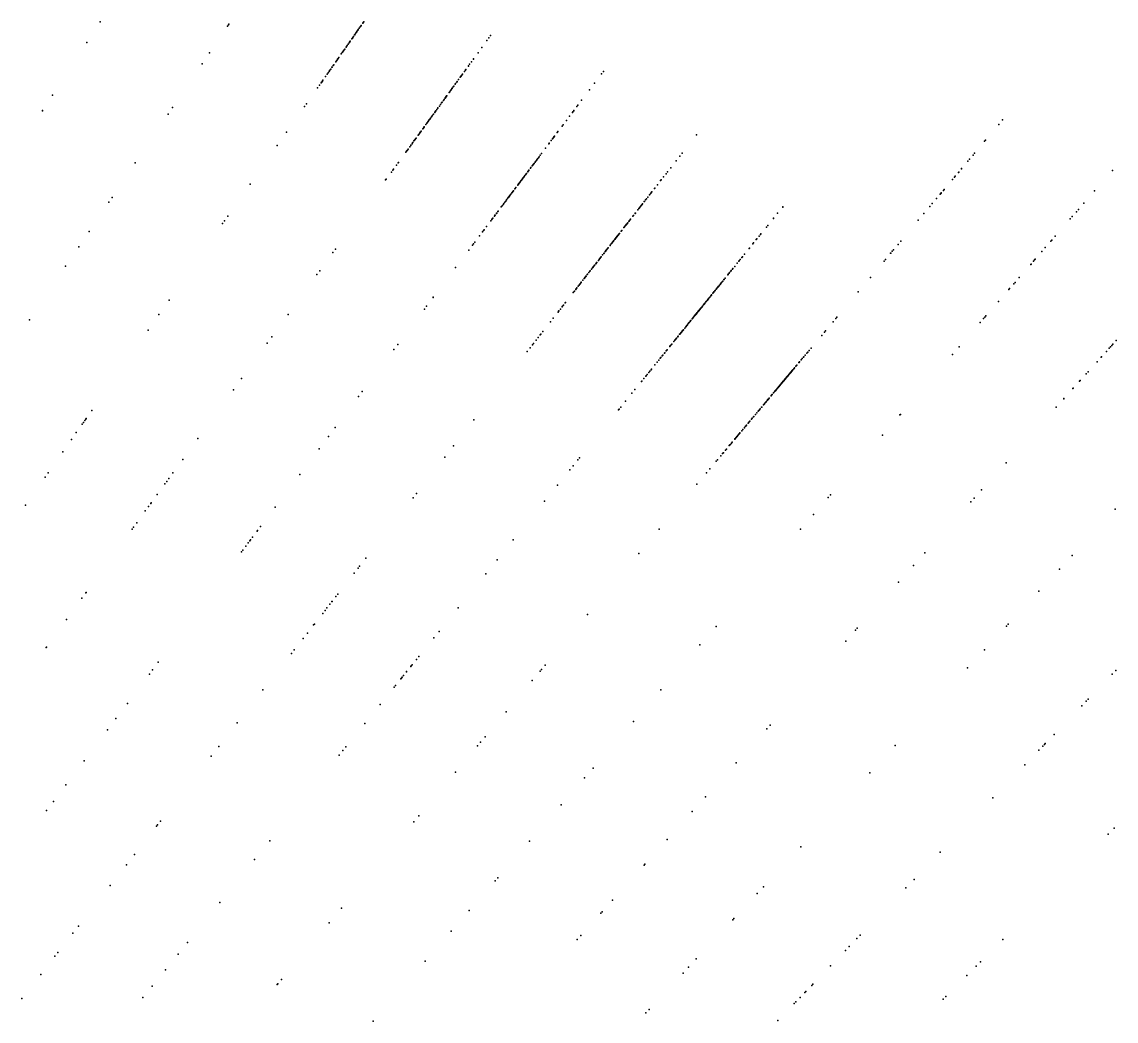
# Model space of a CAD drawing. Header units: metres. Extents: x -4327 to 4266, y -3886 to 3992.
# Drawn here: x 1589 to 2117, y 2023 to 2505 of the extents above; entities that cross this region are included whole.
import ezdxf

# ---------------------------------------------------------------- set-up
doc = ezdxf.new("R2010")
doc.units = ezdxf.units.M

msp = doc.modelspace()

# ---------------------------------------------------------------- linework, layer by layer
for p in [(1626.52, 2504.63, 2065.73), (1688.48, 2503.28, 1207.52), (1688.64, 2503.52, 811.8), (1752.53, 2502.87, 1206.46), (1753.3, 2503.97, 1496.06), (1753.4, 2504.12, 1920.65), (1753.52, 2504.29, 1512.82), (1753.53, 2504.3, 1870), (1753.54, 2504.31, 1658.84), (1753.76, 2504.63, 1735.41), (1687.99, 2502.54, 989), (1748.83, 2497.59, 1844.49), (1749.36, 2498.34, 931.54), (1749.39, 2498.39, 1977.13), (1749.81, 2498.99, 356.86), (1750.16, 2499.49, 621.66), (1750.38, 2499.79, 800.77), (1750.5, 2499.98, 1138.22), (1750.81, 2500.42, 1531.26), (1751.08, 2500.8, 1352.27), (1751.14, 2500.89, 788.68), (1751.6, 2501.55, 1388.69), (1751.6, 2501.55, 1303.16), (1752.1, 2502.26, 1698.7), (1752.32, 2502.58, 1830.02), (1814.99, 2498.12, 1719.34), (1620.11, 2494.76, 2048.01), (1745.22, 2492.44, 371.07), (1745.47, 2492.79, 487.94), (1745.49, 2492.82, 1056.21), (1745.8, 2493.26, 649.56), (1745.82, 2493.29, 1328.4), (1746.25, 2493.91, 770.55), (1746.67, 2494.51, 432.21), (1746.81, 2494.7, 641.26), (1746.96, 2494.92, 1085.1), (1747.04, 2495.04, 503.73), (1747.04, 2495.04, 1286.04), (1747.09, 2495.11, 990.61), (1747.21, 2495.28, 740.99), (1748.01, 2496.41, 909.06), (1748.2, 2496.68, 1551.93), (1748.43, 2497.02, 1067.31), (1748.51, 2497.13, 476.86), (1810.77, 2492.32, 1847.63), (1813.21, 2495.67, 2043.01), (1814.14, 2496.95, 2015.12), (1679.3, 2489.66, 2067.57), (1741.39, 2486.96, 1016.76), (1741.7, 2487.4, 1996.78), (1742.93, 2489.16, 574.34), (1743.37, 2489.79, 771.05), (1743.5, 2489.97, 591.72), (1743.7, 2490.26, 636.66), (1743.87, 2490.5, 443.37), (1744, 2490.7, 509.67), (1744.31, 2491.14, 1177.86), (1744.48, 2491.38, 607.56), (1744.58, 2491.52, 460.51), (1808.92, 2489.76, 1635.27), (1675.73, 2484.38, 2068.01), (1737.8, 2481.83, 1361.83), (1738.43, 2482.73, 624.38), (1738.45, 2482.77, 705.83), (1739.02, 2483.58, 1707.73), (1739.06, 2483.64, 491.24), (1739.17, 2483.8, 2022.43), (1739.26, 2483.92, 664.44), (1740.27, 2485.36, 789.08), (1740.57, 2485.8, 1228.95), (1740.59, 2485.82, 699.73), (1740.75, 2486.05, 563.34), (1741.12, 2486.57, 909.08), (1741.16, 2486.64, 976.28), (1741.3, 2486.84, 862.46), (1803.08, 2481.73, 1155.51), (1804.23, 2483.3, 1856.92), (1804.37, 2483.5, 1009.48), (1804.85, 2484.17, 608.17), (1805.73, 2485.37, 1719.35), (1806.67, 2486.67, 1900.9), (1806.77, 2486.81, 1802.75), (1734.08, 2476.52, 830.44), (1735.27, 2478.22, 1345.98), (1736.13, 2479.44, 2066.95), (1736.15, 2479.49, 750.31), (1736.6, 2480.12, 1879.29), (1737.03, 2480.74, 1662.52), (1737.11, 2480.85, 724.47), (1737.15, 2480.91, 2034.44), (1737.19, 2480.97, 890.86), (1737.47, 2481.36, 1029.19), (1799.53, 2476.84, 637.67), (1799.54, 2476.85, 1494.26), (1800.3, 2477.9, 1388.77), (1800.64, 2478.36, 1462.21), (1800.69, 2478.44, 1679.62), (1800.83, 2478.63, 477.55), (1800.84, 2478.65, 1677.59), (1801.08, 2478.97, 1532.96), (1801.42, 2479.45, 917.83), (1802.34, 2480.71, 1694.23), (1802.84, 2481.4, 1855.49), (1802.9, 2481.48, 1666.48), (1868.46, 2479.53, 1667.13), (1869.39, 2480.76, 1817.19), (1731.52, 2472.86, 1426.78), (1732.39, 2474.12, 1304.48), (1733.22, 2475.3, 1157.12), (1733.36, 2475.5, 1063.67), (1733.46, 2475.63, 2006.27), (1733.78, 2476.1, 1327.09), (1733.9, 2476.27, 1378.64), (1795.67, 2471.53, 1606.24), (1795.96, 2471.93, 1299.92), (1796.33, 2472.43, 1204.79), (1796.35, 2472.46, 1860.21), (1796.45, 2472.6, 1978.87), (1796.92, 2473.25, 1510.71), (1797.19, 2473.62, 1477.88), (1797.26, 2473.71, 609.08), (1797.86, 2474.55, 894.25), (1797.86, 2474.55, 894.25), (1798.1, 2474.88, 1511.7), (1798.66, 2475.64, 993.35), (1798.85, 2475.91, 451.41), (1862.64, 2471.81, 1996.77), (1865.08, 2475.04, 1835.77), (1603.62, 2469.36, 2074.86), (1791.61, 2465.94, 783.85), (1791.62, 2465.95, 925.53), (1792.17, 2466.71, 1812.85), (1792.58, 2467.27, 583.32), (1793.03, 2467.9, 593.82), (1793.07, 2467.94, 1025.33), (1793.16, 2468.07, 438.08), (1793.18, 2468.1, 593.87), (1793.32, 2468.3, 770.42), (1793.4, 2468.41, 1884.64), (1793.43, 2468.45, 1200.93), (1793.46, 2468.49, 1489.21), (1793.72, 2468.85, 473.96), (1793.74, 2468.87, 1694.85), (1793.77, 2468.91, 1020.17), (1793.78, 2468.93, 1491.53), (1793.81, 2468.97, 1316.09), (1795.02, 2470.63, 1374.66), (1795.24, 2470.93, 1056.32), (1858.9, 2466.85, 1619.74), (1598.67, 2461.74, 1981.04), (1598.79, 2461.92, 325.54), (1661.55, 2463.35, 2072.11), (1725.15, 2463.76, 1455.8), (1726.1, 2465.13, 1207.28), (1788, 2460.97, 1635.56), (1788.16, 2461.19, 1284.49), (1788.22, 2461.27, 1824.61), (1788.27, 2461.34, 705.01), (1788.37, 2461.49, 1329.86), (1788.37, 2461.48, 440.3), (1788.54, 2461.72, 895.02), (1789.07, 2462.44, 1655.85), (1789.49, 2463.02, 2066.83), (1789.53, 2463.08, 1039.96), (1789.55, 2463.11, 881.11), (1790.25, 2464.06, 1654.78), (1790.82, 2464.85, 879.93), (1791.32, 2465.54, 368.29), (1791.47, 2465.74, 1302.56), (1854.48, 2460.98, 2016.71), (1854.69, 2461.25, 2028.95), (1855.07, 2461.76, 1504.45), (1855.15, 2461.87, 1637.97), (1856.64, 2463.85, 1957.14), (1857.06, 2464.4, 1993.16), (1659.37, 2460.12, 2069.4), (1784.26, 2455.83, 572.03), (1784.31, 2455.9, 459.61), (1784.68, 2456.4, 1177.89), (1784.78, 2456.55, 1176.05), (1785.03, 2456.88, 2027.98), (1785.04, 2456.9, 458.1), (1785.24, 2457.17, 1031.93), (1785.35, 2457.32, 2023.55), (1785.39, 2457.38, 483.64), (1785.54, 2457.58, 906.13), (1785.63, 2457.7, 754.79), (1785.64, 2457.72, 1011.87), (1785.8, 2457.94, 1032.25), (1786.01, 2458.23, 429.57), (1786.04, 2458.27, 570.89), (1786.42, 2458.8, 1510.14), (1786.44, 2458.83, 355.52), (1786.81, 2459.33, 769.39), (1787.33, 2460.04, 619.52), (1787.41, 2460.16, 1821.54), (1787.41, 2460.16, 1331.12), (1787.44, 2460.2, 501.21), (1851.53, 2457.07, 597.16), (1853.07, 2459.1, 1808.1), (2062.05, 2457.45, 2385.98), (1716.53, 2451.46, 2062.83), (1780.09, 2450.08, 705.27), (1780.26, 2450.32, 2036.93), (1780.61, 2450.8, 1331.96), (1780.64, 2450.84, 1207.65), (1780.89, 2451.18, 1851), (1781.05, 2451.41, 862.61), (1781.08, 2451.45, 1181.22), (1781.47, 2451.98, 861.03), (1782.22, 2453.02, 843.55), (1782.26, 2453.07, 1358.93), (1782.52, 2453.43, 619.57), (1782.68, 2453.65, 1349.34), (1782.8, 2453.82, 2059.11), (1782.89, 2453.94, 488.05), (1782.97, 2454.04, 474.5), (1783.71, 2455.07, 604.49), (1847.15, 2451.26, 884.64), (1847.31, 2451.46, 1609.64), (1847.49, 2451.7, 1137.29), (1849.51, 2454.38, 1140.44), (1849.95, 2454.97, 1805.06), (1914.34, 2450.24, 1523.91), (2060.15, 2455.2, 2030.79), (1712.01, 2445.01, 727.79), (1776.43, 2445.05, 981.08), (1776.49, 2445.13, 970.19), (1777.05, 2445.9, 2035.65), (1777.36, 2446.32, 735.56), (1777.5, 2446.52, 735.62), (1777.99, 2447.19, 1986.75), (1778.16, 2447.43, 1450.03), (1778.31, 2447.63, 558.17), (1778.43, 2447.79, 694.18), (1778.54, 2447.94, 1462.54), (1778.73, 2448.21, 1464.73), (1778.91, 2448.46, 1057.81), (1779, 2448.59, 1432.49), (1843.1, 2445.87, 1985.29), (1843.15, 2445.94, 690.37), (1843.3, 2446.15, 1153.75), (1844.27, 2447.43, 1777.1), (1844.87, 2448.22, 1008.07), (1844.98, 2448.38, 567.33), (1845.05, 2448.47, 1631.19), (1845.39, 2448.92, 1443.13), (1845.56, 2449.15, 1791.79), (1845.65, 2449.26, 1834.77), (1845.84, 2449.51, 1662.06), (2053.37, 2447.11, 2171.22), (2053.73, 2447.55, 2169.06), (1774.04, 2441.76, 827.27), (1774.46, 2442.33, 994.57), (1774.53, 2442.42, 1997.05), (1774.82, 2442.84, 1992.65), (1775.12, 2443.24, 752.1), (1775.14, 2443.28, 713.74), (1775.98, 2444.43, 838.82), (1838.36, 2439.59, 459.08), (1838.9, 2440.3, 1562.15), (1839.51, 2441.12, 1587.99), (1841.47, 2443.71, 583.53), (1906.24, 2439.87, 2109.39), (1907.33, 2441.28, 1948.81), (1907.37, 2441.32, 1556.27), (2047.76, 2440.42, 2211.32), (2048.46, 2441.26, 2055.99), (1643.52, 2436.62, 2040.11), (1769.5, 2435.5, 1302.15), (1769.53, 2435.55, 1150.92), (1770.31, 2436.62, 1302.75), (1770.49, 2436.87, 1151.54), (1834.25, 2434.13, 991.23), (1834.45, 2434.4, 1285.06), (1835.1, 2435.25, 1398.68), (1835.14, 2435.32, 1285.55), (1835.21, 2435.4, 1301.29), (1835.29, 2435.51, 1471.97), (1835.3, 2435.52, 1279.78), (1835.54, 2435.84, 449.87), (1835.65, 2435.99, 550.7), (1835.94, 2436.37, 1437.77), (1836.44, 2437.04, 975.88), (1836.66, 2437.33, 1602.48), (1837.05, 2437.85, 1728.13), (1837.05, 2437.84, 1243.96), (1837.24, 2438.1, 552.9), (1837.25, 2438.11, 1269.41), (1837.57, 2438.53, 1119.83), (1838.03, 2439.14, 1982.2), (1901.86, 2434.27, 1575.05), (1904.45, 2437.58, 1957.65), (2045.22, 2437.4, 2229.21), (2046.02, 2438.35, 2287.51), (1767.08, 2432.17, 717.42), (1767.74, 2433.09, 1040.14), (1768.13, 2433.63, 719.59), (1830.3, 2428.89, 1580.04), (1830.56, 2429.23, 1955.33), (1830.65, 2429.36, 418.21), (1831, 2429.82, 1584.86), (1831.24, 2430.14, 1881.83), (1831.49, 2430.47, 1004.44), (1831.92, 2431.04, 1807.62), (1832.1, 2431.28, 442.25), (1832.11, 2431.3, 1945.28), (1832.21, 2431.43, 1453.16), (1832.26, 2431.49, 563.42), (1832.92, 2432.36, 1132.1), (1832.95, 2432.4, 428.89), (1833.1, 2432.6, 968.61), (1833.26, 2432.82, 432.35), (1833.34, 2432.93, 1603.83), (1833.48, 2433.11, 1775.6), (1898.46, 2429.91, 1712.57), (1899.63, 2431.42, 2126.82), (1900.34, 2432.32, 2303.61), (2038.78, 2429.73, 2361.75), (2039.21, 2430.24, 2408.29), (2040.7, 2432.01, 2026.2), (2040.84, 2432.18, 2065.55), (2042.13, 2433.72, 2081.69), (2042.27, 2433.88, 2081.83), (2115.01, 2433.04, 2422.43), (1699.01, 2426.44, 2032.25), (1764.32, 2428.38, 733.63), (1764.61, 2428.77, 1331.73), (1826.68, 2424.09, 1416.39), (1826.84, 2424.3, 1630), (1827.18, 2424.75, 1158.81), (1828.08, 2425.94, 556.99), (1828.24, 2426.16, 375.53), (1828.27, 2426.19, 830.9), (1828.5, 2426.5, 1267.25), (1828.52, 2426.53, 627.66), (1828.58, 2426.6, 1759.77), (1828.74, 2426.82, 1015.82), (1829.01, 2427.18, 417.83), (1829.2, 2427.42, 1267.74), (1829.6, 2427.97, 1745.29), (1829.82, 2428.25, 428.16), (1829.86, 2428.31, 831.63), (1829.87, 2428.32, 412.96), (1829.98, 2428.46, 1313.3), (1830.2, 2428.76, 506.35), (1894.11, 2424.35, 1984.84), (1894.22, 2424.49, 656.61), (1895.48, 2426.1, 1794.36), (1897.03, 2428.09, 1613.64), (1897.34, 2428.49, 2079.92), (2033.8, 2423.78, 2127.89), (2033.82, 2423.81, 2135.44), (2037.83, 2428.59, 2001.52), (1632.3, 2419.98, 2052.24), (1822.68, 2418.78, 784.14), (1823.17, 2419.43, 531.62), (1823.51, 2419.88, 695.19), (1823.78, 2420.24, 1532.67), (1823.8, 2420.26, 1904.02), (1823.8, 2420.26, 970.98), (1823.81, 2420.27, 695.3), (1823.85, 2420.33, 860.96), (1823.97, 2420.49, 925.7), (1824.01, 2420.54, 559.17), (1824.15, 2420.73, 1412.41), (1824.23, 2420.83, 971.21), (1824.32, 2420.95, 1434.74), (1824.65, 2421.39, 1096.97), (1824.78, 2421.57, 571.39), (1825.19, 2422.11, 1056.32), (1825.29, 2422.24, 489.71), (1825.35, 2422.33, 845.6), (1825.35, 2422.33, 955.42), (1825.55, 2422.59, 540.85), (1825.72, 2422.82, 1273.11), (1826.02, 2423.22, 1941.15), (1826.04, 2423.23, 638.89), (1889.78, 2418.8, 1031.7), (1890.14, 2419.27, 2330.59), (1890.82, 2420.13, 1683.83), (1891.69, 2421.26, 2267.14), (1891.78, 2421.36, 1893.38), (1892.27, 2422, 1735.62), (1892.43, 2422.2, 1983.08), (1892.65, 2422.48, 2323.14), (1892.78, 2422.65, 2028.87), (2030.21, 2419.51, 2373.32), (2031.86, 2421.48, 2054.02), (2032.17, 2421.85, 2059.24), (2032.33, 2422.04, 2269.59), (2032.44, 2422.16, 2422.11), (2033.43, 2423.35, 2255.17), (2106.36, 2423.09, 2195.02), (2106.43, 2423.17, 2302.1), (1630.75, 2417.69, 2047.92), (1818.52, 2413.26, 824.7), (1818.59, 2413.35, 910.37), (1820.13, 2415.39, 645.44), (1820.49, 2415.87, 673.22), (1820.71, 2416.16, 1429.88), (1821.17, 2416.77, 723.89), (1821.34, 2416.99, 1739.6), (1821.8, 2417.61, 680.64), (1822.28, 2418.24, 1979.32), (1886, 2413.97, 1566.13), (1886.53, 2414.65, 2048.67), (1886.55, 2414.68, 1908.96), (1886.75, 2414.93, 1649.9), (1886.8, 2415, 1440.29), (1887.19, 2415.49, 1665.4), (1887.28, 2415.61, 560.37), (1887.65, 2416.08, 2098.63), (1887.66, 2416.1, 2123.3), (1887.94, 2416.45, 1486.34), (1888.05, 2416.6, 2451.68), (1888.28, 2416.89, 1690.28), (1889.13, 2417.98, 1856.27), (1889.18, 2418.04, 1739.41), (1955.91, 2415.35, 1544.29), (1955.93, 2415.37, 2100.08), (2026.94, 2415.62, 2332.04), (2028.1, 2416.99, 2325.39), (2097.62, 2413.04, 2271.42), (2098.59, 2414.16, 2194.62), (2101.24, 2417.2, 2034.28), (1686.63, 2408.75, 2084.19), (1688.13, 2410.9, 331.27), (1815.03, 2408.62, 1107.96), (1815.52, 2409.27, 955.7), (1815.8, 2409.65, 827.01), (1816.09, 2410.04, 814.77), (1816.8, 2410.97, 813.31), (1817.08, 2411.34, 689.26), (1817.15, 2411.44, 952.93), (1817.17, 2411.46, 1105.53), (1817.78, 2412.27, 708.62), (1817.89, 2412.42, 703.45), (1817.92, 2412.46, 1694.93), (1881.12, 2407.73, 1712.23), (1881.16, 2407.78, 1082.95), (1881.75, 2408.53, 2229.58), (1881.79, 2408.59, 515.77), (1882.09, 2408.96, 1831.17), (1882.1, 2408.98, 2065.64), (1882.54, 2409.54, 2358.24), (1883.66, 2410.97, 1511.92), (1883.88, 2411.26, 1248.93), (1884.66, 2412.26, 2164.7), (1884.73, 2412.34, 1247.54), (1884.81, 2412.45, 1206.9), (1951.46, 2409.85, 1649.86), (1951.54, 2409.96, 1976.77), (1953.45, 2412.31, 2097.42), (2021.35, 2408.96, 2182.81), (2024.09, 2412.21, 2107.77), (2094.66, 2409.63, 2049.98), (2095.61, 2410.72, 1999.61), (1621.2, 2403.53, 2076.32), (1685.67, 2407.39, 1990.47), (1811.13, 2403.45, 1284.22), (1811.61, 2404.09, 842.78), (1811.8, 2404.34, 1410.85), (1813.06, 2406.01, 682.56), (1877.03, 2402.49, 2094.16), (1877.11, 2402.59, 1592.46), (1877.94, 2403.66, 635.33), (1878.1, 2403.86, 547.33), (1878.22, 2404.01, 680.7), (1879.33, 2405.43, 1948.19), (1879.45, 2405.59, 1785.89), (1879.49, 2405.64, 972.62), (1879.56, 2405.72, 1763.71), (1879.6, 2405.77, 883.54), (1879.98, 2406.27, 2360.36), (1880.07, 2406.39, 914.53), (1880.32, 2406.7, 1856.72), (1880.43, 2406.85, 606.68), (1880.8, 2407.31, 1231.36), (1880.89, 2407.43, 1373.2), (1948.07, 2405.67, 1817.72), (1948.7, 2406.45, 1954.94), (1806.69, 2397.55, 1361.2), (1807.36, 2398.45, 1060.72), (1809.61, 2401.44, 1136.41), (1873.22, 2397.61, 1879.38), (1873.28, 2397.69, 1100.89), (1873.44, 2397.9, 2131.95), (1873.59, 2398.08, 1393.89), (1873.83, 2398.39, 935.06), (1874.08, 2398.71, 410.04), (1874.11, 2398.75, 459.18), (1874.24, 2398.92, 411.77), (1874.28, 2398.97, 2230.92), (1874.48, 2399.22, 1392.55), (1874.96, 2399.84, 1113.15), (1875, 2399.89, 892.19), (1875.25, 2400.21, 2204.12), (1875.26, 2400.22, 1909.08), (1875.35, 2400.34, 592.96), (1875.46, 2400.48, 532.85), (1875.61, 2400.68, 934.14), (1875.7, 2400.79, 379.99), (1875.81, 2400.93, 555.25), (1875.96, 2401.12, 2152.21), (1875.97, 2401.14, 1829.74), (1876.2, 2401.43, 475), (1876.47, 2401.77, 380.14), (1876.65, 2402, 543.48), (1876.67, 2402.03, 1277.25), (1941.47, 2397.52, 1700.18), (1941.87, 2398.01, 2279.37), (1943.16, 2399.61, 2133.31), (1943.49, 2400.01, 1884.38), (1944.55, 2401.32, 1998.24), (1945.17, 2402.08, 1533.71), (1945.41, 2402.39, 1801.66), (2011.57, 2397.3, 2228.36), (2012.91, 2398.89, 2420.59), (2085.3, 2398.87, 2263.3), (2085.78, 2399.42, 2078.22), (2087.4, 2401.28, 2344.97), (1616.22, 2396.15, 2003.89), (1738.89, 2393.37, 2017.83), (1740.14, 2395.09, 2024.01), (1804.4, 2394.51, 804.26), (1804.41, 2394.53, 1088.51), (1806.29, 2397.02, 1436.62), (1869, 2392.21, 2247.62), (1869.54, 2392.91, 1577.62), (1869.61, 2392.99, 768.59), (1869.73, 2393.14, 1353.13), (1870.27, 2393.83, 1652.62), (1870.34, 2393.93, 953.31), (1870.61, 2394.27, 458.32), (1870.62, 2394.28, 622.48), (1870.65, 2394.32, 1759.77), (1870.89, 2394.63, 1804.55), (1870.9, 2394.64, 582.95), (1870.92, 2394.66, 448.23), (1870.96, 2394.72, 716.45), (1871.02, 2394.79, 512.82), (1871.4, 2395.29, 1426.51), (1871.7, 2395.66, 1575.23), (1872.63, 2396.85, 2038.37), (1872.73, 2396.98, 2133.61), (1937.56, 2392.69, 2139.58), (1939.73, 2395.37, 1417.89), (1939.87, 2395.54, 2332.05), (2007.98, 2393.02, 2209.01), (2008.04, 2393.09, 2368.8), (2008.79, 2393.98, 2429.28), (2009.35, 2394.65, 2228.47), (2080.91, 2393.82, 2206.79), (2082.62, 2395.78, 2188.11), (1609.88, 2386.75, 2024.06), (1864.92, 2386.99, 610.27), (1864.98, 2387.07, 1312.24), (1865.01, 2387.11, 789.6), (1865.09, 2387.21, 1207.65), (1865.12, 2387.24, 689.84), (1865.68, 2387.96, 1061.03), (1865.71, 2388, 2395.69), (1865.71, 2387.99, 1936.4), (1865.84, 2388.16, 477.46), (1865.84, 2388.16, 920.23), (1866.15, 2388.56, 965.72), (1866.18, 2388.6, 1122.96), (1866.97, 2389.61, 530.44), (1867.34, 2390.09, 1409.31), (1867.49, 2390.28, 645.61), (1867.53, 2390.33, 1534.13), (1867.53, 2390.33, 1702.03), (1867.59, 2390.4, 1271.07), (1867.71, 2390.56, 1122), (1867.77, 2390.64, 1532.25), (1867.83, 2390.71, 1456.23), (1868, 2390.93, 676.99), (1868.21, 2391.2, 826.41), (1868.25, 2391.25, 1507.8), (1868.34, 2391.37, 824.68), (1932.74, 2386.73, 1197.2), (1933.92, 2388.2, 1421.77), (1934.82, 2389.31, 2060.36), (1934.82, 2389.31, 2060.36), (1934.95, 2389.46, 2347.3), (1935.46, 2390.09, 2334.68), (1936.2, 2391.01, 1940.05), (1936.44, 2391.3, 2183.45), (2004.85, 2389.29, 2082.82), (2005.47, 2390.02, 2433.47), (2075.58, 2387.68, 2363.8), (2075.74, 2387.86, 2145.43), (2076.94, 2389.24, 2317.27), (2077.48, 2389.87, 2114.61), (2077.71, 2390.14, 2048.06), (1731.2, 2382.79, 334.76), (1732.55, 2384.65, 2086.77), (1798.11, 2386.17, 1086.55), (1860.51, 2381.34, 894.25), (1860.71, 2381.6, 1180.05), (1860.97, 2381.93, 779.09), (1861.08, 2382.08, 2274.04), (1861.61, 2382.75, 631.52), (1861.8, 2382.99, 950.76), (1862.42, 2383.79, 862.96), (1862.92, 2384.43, 1332.41), (1862.93, 2384.44, 1873.62), (1862.97, 2384.5, 1372.04), (1862.97, 2384.5, 1372.04), (1863.02, 2384.56, 2266.09), (1863.7, 2385.43, 498.94), (1864.11, 2385.96, 1222.36), (1864.12, 2385.96, 1327.35), (1864.16, 2386.02, 1984), (1864.26, 2386.14, 487.22), (1864.3, 2386.2, 791.06), (1864.41, 2386.33, 1075.17), (1864.46, 2386.4, 499.14), (1864.54, 2386.5, 359.29), (1929.48, 2382.71, 1255.3), (1929.59, 2382.84, 1848.02), (1929.62, 2382.89, 1689.8), (1930.07, 2383.44, 1193.62), (1930.31, 2383.73, 999.4), (1930.92, 2384.49, 1728.22), (1931.09, 2384.7, 1144.42), (1931.64, 2385.38, 1671.98), (1931.89, 2385.68, 1616.17), (1998.21, 2381.37, 2421.93), (1856.39, 2376.07, 2161.96), (1856.63, 2376.38, 1252.02), (1857.23, 2377.15, 1155.15), (1857.64, 2377.67, 1734.37), (1857.87, 2377.96, 1730.21), (1858.13, 2378.29, 1101.29), (1858.47, 2378.73, 1249.4), (1858.63, 2378.94, 914.88), (1858.73, 2379.07, 587.7), (1859.48, 2380.02, 651.46), (1860.16, 2380.89, 1480.78), (1860.31, 2381.09, 653.48), (1860.45, 2381.26, 2312.22), (1924.33, 2376.35, 1742.14), (1924.58, 2376.65, 1668.02), (1924.67, 2376.77, -32.53), (1924.72, 2376.83, 204.65), (1924.83, 2376.97, 1961.46), (1925.05, 2377.23, 2369.81), (1925.4, 2377.67, 1503.59), (1925.84, 2378.22, 2136.56), (1925.87, 2378.25, 1577.18), (1926.01, 2378.43, 654.89), (1926.07, 2378.5, 1739.3), (1926.09, 2378.52, 1393.78), (1926.26, 2378.73, 660.21), (1926.76, 2379.34, 648.16), (1926.97, 2379.61, 1451.28), (1927.59, 2380.37, 1568.03), (1927.6, 2380.39, 1257.98), (1928.13, 2381.04, 1295.59), (2065.43, 2376.01, 2346.9), (2067.46, 2378.35, 2144.41), (2068.04, 2379.01, 2336.52), (2070.01, 2381.28, 2215.73), (1787.2, 2371.69, 2080.6), (1787.32, 2371.85, 2080.74), (1854.88, 2374.13, 996.21), (1854.95, 2374.23, 806.43), (1855.38, 2374.77, 1404.28), (1856.05, 2375.64, 681.3), (1856.17, 2375.79, 808.73), (1919.85, 2370.81, 431.29), (1920.05, 2371.06, 375.46), (1920.16, 2371.2, 2098.23), (1920.63, 2371.78, 2385.75), (1920.7, 2371.86, 2148.23), (1920.72, 2371.9, 2439.97), (1921.19, 2372.47, 1127.18), (1921.19, 2372.47, -52.45), (1921.23, 2372.52, 2257.71), (1921.5, 2372.85, -65.79), (1921.62, 2373.01, 117.47), (1922.21, 2373.73, 522.27), (1922.53, 2374.13, 945.84), (1922.58, 2374.18, -67.49), (1922.65, 2374.27, 524.11), (1922.75, 2374.39, 1041.77), (1923.23, 2374.99, 1908.47), (1923.32, 2375.11, -152.65), (1923.82, 2375.72, 135.98), (1923.83, 2375.74, 1346.11), (1924.01, 2375.95, 948.4), (1992.34, 2374.38, 2431.17), (2064.98, 2375.49, 2280.28), (1659.84, 2370.49, 2011.04), (1783.01, 2366.13, 2039.79), (1784.02, 2367.48, 2088.98), (1848.62, 2366.13, 1195.09), (1849.49, 2367.24, 2425.87), (1849.54, 2367.3, 1283.9), (1849.74, 2367.56, 841.16), (1850.13, 2368.06, 857.27), (1850.94, 2369.1, 719.18), (1851.04, 2369.22, 340.06), (1915.56, 2365.52, 608.05), (1915.56, 2365.51, 1271.51), (1915.7, 2365.69, 32.38), (1915.72, 2365.71, -92.17), (1915.77, 2365.78, -142.06), (1916.06, 2366.13, 72.25), (1916.12, 2366.21, 117.13), (1916.22, 2366.33, 2108.64), (1916.4, 2366.56, 637.73), (1916.41, 2366.56, 97.2), (1916.5, 2366.68, 388.26), (1916.85, 2367.11, 502.03), (1916.99, 2367.29, 1909.22), (1917.17, 2367.51, -22.43), (1917.65, 2368.1, 105.58), (1917.8, 2368.28, 896.36), (1918.04, 2368.58, 386.88), (1918.14, 2368.7, 475.08), (1918.28, 2368.88, 203.96), (1918.35, 2368.97, 1550.04), (1918.88, 2369.62, 1878.82), (1918.88, 2369.62, 1858.23), (1918.99, 2369.76, -115.64), (1919.06, 2369.84, 477.01), (1919.4, 2370.26, 2092.5), (1919.72, 2370.66, 1327.37), (1919.76, 2370.71, 895.47), (2060.06, 2369.83, 2079.59), (1592.5, 2360.98, 2020.83), (1654.93, 2363.48, 2059.23), (1717.25, 2363.59, 328.83), (1845.14, 2361.68, 865.57), (1847.51, 2364.71, 1006.8), (1847.77, 2365.03, 1298.18), (1847.78, 2365.05, 2301.67), (1847.95, 2365.27, 737.08), (1911.26, 2360.21, -186.58), (1911.33, 2360.3, 461.53), (1911.4, 2360.38, 1697.67), (1911.48, 2360.48, 463.26), (1911.65, 2360.69, 608.53), (1912.23, 2361.4, 2301.43), (1912.43, 2361.66, 507.68), (1912.51, 2361.76, 1169.42), (1912.76, 2362.07, 2336.17), (1912.92, 2362.26, 1919.04), (1913.23, 2362.64, 506.19), (1913.37, 2362.81, -107), (1913.38, 2362.83, 635), (1913.54, 2363.03, 418.04), (1913.55, 2363.04, 2020.93), (1913.73, 2363.25, 1386.84), (1913.75, 2363.28, 2282.45), (1913.9, 2363.48, -12.44), (1913.9, 2363.47, -183.51), (1913.95, 2363.53, 564.53), (1914.2, 2363.84, 1550.87), (1914.26, 2363.91, 2437.21), (1914.27, 2363.93, 122.01), (1914.29, 2363.95, 1588.75), (1914.32, 2363.99, -131.98), (1914.46, 2364.16, 2231.84), (1914.52, 2364.24, 191.9), (1914.53, 2364.25, 1335.64), (1914.61, 2364.34, 1373.47), (1914.98, 2364.81, 1547.32), (1915.2, 2365.08, 150.34), (1915.21, 2365.09, 190.3), (1915.34, 2365.24, -2.49), (1915.4, 2365.32, 73.89), (1915.41, 2365.33, 1426.34), (1915.49, 2365.43, 5.81), (1981.61, 2361.59, 584.43), (1982.09, 2362.17, 980.58), (2052.83, 2361.51, 2364.59), (2053.51, 2362.29, 2408.57), (2053.95, 2362.8, 2103.02), (1649.69, 2356, 2074.1), (1840.24, 2355.39, 2376.26), (1843.83, 2359.99, 1050.44), (1907.08, 2355.05, 595.05), (1907.2, 2355.2, 684.88), (1907.44, 2355.49, 1824.56), (1907.64, 2355.74, -53.74), (1907.74, 2355.86, 2224), (1907.97, 2356.14, 1225.88), (1908.63, 2356.96, 694.09), (1909.12, 2357.56, 62.06), (1909.29, 2357.78, 549.47), (1909.45, 2357.97, 594.07), (1909.49, 2358.02, 161.51), (1909.59, 2358.14, 62.07), (1909.83, 2358.44, 1715.88), (1909.93, 2358.56, 24), (1909.93, 2358.56, -24), (1910.38, 2359.12, 976.28), (1910.53, 2359.31, 1707.79), (1910.78, 2359.61, 1321.19), (1976.02, 2354.92, 1157.98), (1976.06, 2354.97, 1209.99), (1976.59, 2355.61, 623), (1980.28, 2360, 2421.88), (2051.19, 2359.63, 2381.52), (1707.09, 2349.61, 2099.21), (1709.39, 2352.77, 2097.21), (1836.9, 2351.12, 1448.16), (1836.97, 2351.21, 2450.05), (1837.97, 2352.49, 1080.13), (1838.92, 2353.71, 726.57), (1839.18, 2354.05, 2442.11), (1903.35, 2350.44, 2277.8), (1903.9, 2351.11, 488.47), (1904.18, 2351.47, 1470.67), (1904.31, 2351.62, 1878.24), (1904.56, 2351.94, 1063.34), (1904.67, 2352.08, 877.69), (1905.24, 2352.78, 801.48), (1905.39, 2352.96, 1230), (1905.45, 2353.04, 796.27), (1906.2, 2353.97, 103.29), (1906.31, 2354.1, 921.59), (1906.57, 2354.42, 620.68), (1906.75, 2354.64, 126.49), (1974.77, 2353.44, 1429.53), (2116.8, 2350.94, 2318.25), (1768.33, 2346.66, 2101.94), (1770.13, 2349.05, 2089.57), (1832.65, 2345.68, 2419.92), (1834, 2347.41, 2492.69), (1835.19, 2348.94, 2491.54), (1835.66, 2349.54, 1130.56), (1898.87, 2344.91, 1468.6), (1898.89, 2344.94, 923.4), (1899, 2345.07, 2477.81), (1899.76, 2346.01, 907.64), (1899.84, 2346.11, 877.24), (1899.84, 2346.1, 1018.35), (1899.96, 2346.25, 2004.2), (1900.18, 2346.53, 1485.94), (1901.42, 2348.06, 1383.9), (1901.47, 2348.12, -14.01), (1901.53, 2348.19, 1017.42), (1901.84, 2348.58, 1032.29), (1901.85, 2348.59, 830.11), (1902.26, 2349.09, 1885.37), (1902.28, 2349.12, 1067.63), (1902.35, 2349.2, 1065.81), (1967.55, 2344.83, 568.18), (1968.04, 2345.42, 1540.1), (1968.63, 2346.12, 351.48), (1969.65, 2347.33, 1440.08), (2041.06, 2347.97, 2437.49), (2112.08, 2345.7, 2216.59), (2113.42, 2347.2, 2067.09), (2114.09, 2347.93, 2379.47), (2114.68, 2348.59, 2198.8), (2115.27, 2349.24, 2253.57), (1894.21, 2339.16, 1072.34), (1895.34, 2340.55, 2489.58), (1896.14, 2341.54, 656.77), (1896.85, 2342.41, 1046.13), (1897.15, 2342.79, 662.29), (1897.79, 2343.58, 782.53), (1898.02, 2343.86, 2471.03), (1963.77, 2340.33, 426.81), (1963.82, 2340.38, 137.56), (1964.02, 2340.63, 1239.34), (1964.87, 2341.64, 1003.36), (1965.38, 2342.25, 1007.32), (1966.02, 2343.01, 432.41), (1966.06, 2343.06, 444.33), (1966.8, 2343.94, 543.83), (2037.87, 2344.3, 2409.17), (2107.6, 2340.72, 2108.33), (2109.66, 2343.01, 2257.99), (2109.79, 2343.16, 2173.35), (1889.88, 2333.8, 779.26), (1889.99, 2333.95, 639.21), (1890.47, 2334.54, 732.47), (1891.26, 2335.51, 914.32), (1891.35, 2335.62, 811.44), (1891.85, 2336.23, 1074.7), (1892.37, 2336.88, 950.81), (1892.54, 2337.09, 776.86), (1958.33, 2333.85, 1389.43), (1958.36, 2333.88, 225.57), (1958.39, 2333.92, 68.97), (1958.4, 2333.94, 9.14), (1958.48, 2334.03, 2460.42), (1958.57, 2334.14, 243.98), (1958.6, 2334.17, 85.61), (1958.66, 2334.24, 502.23), (1958.66, 2334.24, 47.37), (1958.69, 2334.27, 1298.36), (1958.88, 2334.5, 78.97), (1958.93, 2334.57, 1361.84), (1959.04, 2334.69, 395.32), (1959.16, 2334.83, 480.19), (1959.16, 2334.83, 24.1), (1959.21, 2334.9, -4.16), (1959.37, 2335.09, 5.82), (1959.59, 2335.34, 634.97), (1959.66, 2335.44, 157.27), (1959.85, 2335.66, 1562.97), (1959.86, 2335.67, -95.65), (1959.93, 2335.75, 483.78), (1960.04, 2335.88, 699.6), (1960.12, 2335.97, 222.43), (1960.17, 2336.04, 40.75), (1960.18, 2336.06, 165.66), (1960.37, 2336.28, 2507.08), (1960.45, 2336.37, 605.8), (1960.49, 2336.42, 124), (1960.65, 2336.61, -40.76), (1960.79, 2336.78, 373.7), (1961.22, 2337.29, 197.47), (1961.37, 2337.47, 1509.93), (1961.58, 2337.72, 472.25), (1962.33, 2338.61, -84.11), (1962.44, 2338.75, 2457.16), (1962.61, 2338.95, 102.45), (1962.61, 2338.95, 150.83), (1962.68, 2339.04, -60.79), (2102.3, 2334.84, 2281.37), (2103.29, 2335.94, 2446.18), (1694.82, 2332.71, 2072.17), (1887.83, 2331.27, 734.91), (1887.96, 2331.43, 724.56), (1888.93, 2332.63, 859.79), (1953.92, 2328.59, -87.07), (1954.02, 2328.71, 1504.28), (1954.15, 2328.86, -29.02), (1954.21, 2328.94, 526.67), (1954.5, 2329.28, 90.41), (1954.5, 2329.28, 692.39), (1954.52, 2329.3, -112), (1954.69, 2329.5, -17.42), (1954.7, 2329.52, 675.04), (1954.88, 2329.73, -2.49), (1954.9, 2329.76, 542.25), (1955.13, 2330.03, 72.18), (1955.37, 2330.32, 270.32), (1955.47, 2330.43, 339.05), (1955.51, 2330.49, 170.25), (1955.67, 2330.67, 525.36), (1955.68, 2330.69, 619.87), (1955.79, 2330.82, 231.95), (1955.97, 2331.03, 300.54), (1956, 2331.07, 551.12), (1956.01, 2331.08, 292.17), (1956.04, 2331.11, 255.37), (1956.06, 2331.15, 30.71), (1956.07, 2331.16, -176.96), (1956.19, 2331.29, -155.33), (1956.39, 2331.53, 416.75), (1956.58, 2331.76, 215.35), (1956.65, 2331.85, 1045.35), (1956.72, 2331.93, 1459.11), (1956.76, 2331.98, 112.12), (1956.93, 2332.18, 282.26), (1957.01, 2332.27, 34.04), (1957.05, 2332.33, -132.1), (1957.18, 2332.48, 1301.29), (1957.19, 2332.49, 304.08), (1957.26, 2332.57, 513.82), (1957.28, 2332.6, 1262.25), (1957.6, 2332.98, 210.46), (1957.64, 2333.02, 267.29), (1957.72, 2333.12, 1363), (1957.73, 2333.13, -118.83), (1957.83, 2333.25, 1033), (1957.85, 2333.28, 1286.04), (1957.89, 2333.32, 406.92), (1958.15, 2333.63, 138.83), (2099.13, 2331.32, 2403.11), (2099.47, 2331.69, 2097.72), (1690.84, 2327.24, 2055.43), (1751.25, 2323.99, 2052.98), (1753.05, 2326.37, 2024.3), (1883.15, 2325.5, 851.87), (1884.64, 2327.33, 761.43), (1950.31, 2324.29, 2398.64), (1950.39, 2324.38, 671.81), (1950.53, 2324.55, 657.98), (1950.65, 2324.7, 1145.01), (1950.81, 2324.89, 2399.26), (1951.47, 2325.67, 1212.18), (1951.64, 2325.87, 360.2), (1951.66, 2325.89, 1451.26), (1952.14, 2326.47, 560.3), (1952.3, 2326.66, 1031.93), (1952.32, 2326.68, 426.02), (1952.37, 2326.75, 437.86), (1952.53, 2326.94, 570.7), (1952.53, 2326.93, 357), (1952.79, 2327.25, -209.94), (1952.85, 2327.32, 288.35), (1953.31, 2327.87, 201.67), (1953.39, 2327.96, -43.93), (1953.47, 2328.06, 342.06), (1953.72, 2328.36, 763.99), (2095.96, 2327.8, 2079.42), (2096.13, 2327.99, 2383.44), (1877.76, 2318.84, 2406.81), (1877.77, 2318.85, 1195.13), (1880.04, 2321.65, 718.08), (1945.07, 2318.05, 1572.09), (1945.73, 2318.83, 1176.19), (1945.77, 2318.88, 1128.96), (1946.64, 2319.92, 2372.74), (1946.74, 2320.03, 483.91), (1946.77, 2320.07, 1343.49), (1946.86, 2320.18, -53.69), (1947.1, 2320.47, 1043.95), (1947.37, 2320.78, 1128), (1947.71, 2321.19, 900.25), (1947.86, 2321.37, 1340.29), (1948.4, 2322.01, 806), (1948.56, 2322.21, 467.43), (1948.63, 2322.29, 900.68), (1948.7, 2322.37, 383.15), (1948.72, 2322.39, -171.32), (1948.84, 2322.54, 600.5), (1948.92, 2322.63, 400.01), (1948.93, 2322.64, 612.56), (1948.99, 2322.71, 1104.53), (1949.32, 2323.11, -100.1), (1949.34, 2323.14, 1596.6), (2087.81, 2318.75, 2447.37), (2091.54, 2322.89, 2399.83), (2091.65, 2323.01, 2413.54), (1619.61, 2313.04, 303.79), (1619.79, 2313.3, 314.74), (1622.5, 2317.17, 279.39), (1806.92, 2312.75, 2415.33), (1876.68, 2317.5, 1200.11), (1876.98, 2317.88, 1147.69), (1940.82, 2312.98, 843.56), (1941.22, 2313.46, 1363.39), (1941.81, 2314.16, 969.73), (1941.99, 2314.37, 1324.44), (1942.76, 2315.29, 1266.43), (1943.42, 2316.08, 885.72), (1944.12, 2316.92, 1118.62), (1944.42, 2317.27, 174.25), (1944.71, 2317.61, 1185.08), (2012.44, 2315.05, 2397.91), (2012.71, 2315.36, 2452.62), (1617.96, 2310.68, 239.82), (1618.47, 2311.41, 334.75), (1619.11, 2312.33, 224.49), (1739.98, 2309.03, 314.25), (1936.18, 2307.45, 1383.65), (1936.62, 2307.97, 1047.52), (1936.7, 2308.07, 1168.84), (1937.42, 2308.93, 1428.58), (1937.56, 2309.09, 965.79), (1937.98, 2309.6, 757.83), (1938.08, 2309.71, 817.6), (1938.47, 2310.18, 747.54), (1939.18, 2311.03, -50.19), (1939.41, 2311.3, 841.17), (1939.79, 2311.75, 680.26), (1940.1, 2312.13, 977.96), (1612.7, 2303.18, 349.12), (1615.06, 2306.54, 387.12), (1673.74, 2303.7, 394.65), (1736.7, 2304.67, 2066.72), (1932.75, 2303.36, 731.42), (1932.85, 2303.48, 1069.45), (1932.88, 2303.52, 976.14), (1932.96, 2303.61, 773.33), (1933.36, 2304.08, 700.45), (1933.42, 2304.16, 702.2), (1933.8, 2304.61, 1057.05), (1933.87, 2304.7, 1229.88), (1933.91, 2304.75, 942.31), (1934.3, 2305.2, 1083.2), (1934.63, 2305.61, 879.94), (1934.89, 2305.92, 901.48), (1934.94, 2305.97, 786.39), (1935.2, 2306.29, 1271.16), (1935.31, 2306.41, 928.58), (2004.04, 2305.38, 2472.24), (1608.57, 2297.28, 2057.49), (1732.26, 2298.79, 2033.07), (1797.11, 2300.19, 315.65), (1927.29, 2296.85, 1312.47), (1928.27, 2298.02, 822.25), (1928.73, 2298.57, 822.45), (1930.16, 2300.28, 803.72), (1930.42, 2300.59, 1246.85), (1930.66, 2300.87, 1401.59), (1931.17, 2301.48, 1423.97), (1931.61, 2302, 1098.39), (1666.4, 2293.61, 281.57), (1792.87, 2294.77, 2407.24), (1857.12, 2293.36, 335.41), (1857.92, 2294.34, 2381.38), (1923.86, 2292.77, 1081.05), (1924.38, 2293.39, 2480.27), (1926.05, 2295.37, 739.28), (1926.93, 2296.42, 1183.69), (1927.06, 2296.58, 758.78), (2063.74, 2292.01, 2430.03), (1601.46, 2287.13, 2027.39), (1661.7, 2287.13, 276.1), (1722.89, 2286.36, 2029.11), (1853.25, 2288.57, 329.83), (1854.89, 2290.59, 234.4), (1919.11, 2287.1, 2424.44), (1920.82, 2289.15, 725.18), (1600.01, 2285.04, 2074.75), (1657.82, 2281.8, 219.65), (1658.68, 2282.98, 386.4), (1659.71, 2284.4, 317.82), (1847.29, 2281.21, 2421.08), (1914.56, 2281.69, 2413.31), (1654.15, 2276.75, 2036.45), (1779.17, 2277.23, 2431.59), (1979, 2276.58, 2455), (2051.92, 2278.88, 2454.29), (1590.53, 2271.51, 2025.12), (1649.94, 2270.94, 326.8), (1651.01, 2272.43, 303.75), (1651.16, 2272.63, 308.42), (1710.97, 2270.54, 226.09), (1777.53, 2275.13, 2432.04), (1841.02, 2273.47, 2418.23), (1977.91, 2275.33, 2483.86), (2046.76, 2273.16, 2459.1), (2048.31, 2274.88, 2417.28), (1648.36, 2268.78, 2078.67), (1970.73, 2267.07, 2414.92), (2116.42, 2269.58, 2445.04), (1641.97, 2259.98, 2033.08), (1642.72, 2261.02, 2066.84), (1644.23, 2263.08, 2031.21), (1703.98, 2261.25, 335.9), (1896.31, 2259.94, 734.7), (1964.52, 2259.92, 2439.74), (1699.18, 2254.89, 258.66), (1700.09, 2256.1, 378.97), (1702.3, 2259.03, 387.31), (1702.47, 2259.26, 370.08), (1825.89, 2254.78, 2417.06), (1695.37, 2249.83, 371.66), (1695.4, 2249.88, 296.87), (1696.89, 2251.85, 264.52), (1698, 2253.32, 266.24), (1698.72, 2254.28, 277.23), (1694.77, 2249.04, 2026.14), (1754.82, 2246.06, 311.37), (1818.1, 2245.17, 237.68), (1886.48, 2248.22, 2426.03), (2024.56, 2248.5, 2481.71), (2095.59, 2247.24, 2437.31), (1751, 2241.18, 2409.04), (1751.69, 2242.07, 2407.33), (2019.09, 2242.43, 2393.5), (2089.45, 2240.66, 2443.81), (1749.07, 2238.71, 2446.58), (1812.66, 2238.45, 2437.04), (2011.87, 2234.41, 2493.71), (1619.63, 2229.22, 2021.55), (1619.8, 2229.46, 2019.46), (1741.21, 2228.65, 232.68), (2079.57, 2230.06, 2386.34), (1617.76, 2226.65, 2007.7), (1737.4, 2223.77, 319.19), (1738.43, 2225.09, 258.68), (1738.47, 2225.14, 263.35), (1740.37, 2227.57, 231.01), (1733.95, 2219.35, 2476.72), (1735.09, 2220.81, 340.58), (1736, 2221.98, 340.76), (1799.39, 2222.06, 340.79), (1861.77, 2218.77, 2415.6), (1610.34, 2216.44, 2039.99), (1729.59, 2213.77, 367.52), (1729.92, 2214.2, 369.14), (1923.83, 2213.11, 2399.88), (2063.85, 2213.21, 2413.88), (2064.72, 2214.14, 2450.22), (1724.46, 2207.2, 2490.38), (1726.54, 2209.87, 289.34), (1787.62, 2207.52, 2416.7), (1790.11, 2210.61, 226.21), (1990.98, 2211.21, 2487.05), (1991.92, 2212.26, 2406.6), (1600.47, 2202.86, 2104.72), (1600.6, 2203.04, 2034.6), (1916.01, 2204.12, 2422.21), (1986.31, 2206.02, 2389.13), (2053.24, 2201.83, 2388.07), (1718.9, 2200.09, 2420.33), (1720.19, 2201.74, 2495.15), (1779.19, 2197.11, 2467.1), (1780.39, 2198.6, 2466.05), (1651.89, 2192.13, 2097.88), (1654.63, 2195.77, 2068.3), (1774.45, 2191.26, 292.47), (1776.52, 2193.82, 244.65), (1776.68, 2194.01, 377.16), (1777.17, 2194.63, 255.6), (1838.85, 2191.46, 2441.96), (1839.58, 2192.32, 2448.33), (1841.28, 2194.35, 2429.02), (2045.16, 2193.17, 2408.12), (2116.69, 2191.9, 2400.79), (1650.34, 2190.07, 2095.91), (1771.66, 2187.81, 351.12), (1771.91, 2188.12, 304.47), (1772.32, 2188.64, 302.99), (1772.94, 2189.39, 293.77), (1774.35, 2191.14, 266.05), (1835.06, 2186.93, 2402.14), (2114.96, 2190.11, 2401.52), (1705.09, 2182.42, 2451.62), (1768.42, 2183.82, 345.81), (1769.02, 2184.56, 234.35), (1897.18, 2182.46, 2444.02), (1639.7, 2175.96, 2091.84), (1761.64, 2175.44, 2499.82), (2102.31, 2177, 2463.04), (2103.26, 2177.99, 2469.66), (1822.48, 2171.95, 2422.89), (2100.19, 2174.81, 2406.22), (1634.2, 2168.65, 2103.71), (1692.69, 2166.54, 2409.82), (1754.24, 2166.3, 2448.62), (1883.93, 2167.21, 2451.21), (1949.82, 2165.5, 2403.42), (1630.04, 2163.14, 2112.58), (1812.37, 2159.89, 2468.59), (1948.23, 2163.73, 2430.95), (2086.88, 2161.02, 2494.39), (1683.86, 2155.24, 2450.51), (1745.13, 2155.06, 2492.75), (1808.6, 2155.41, 2420.42), (1810.15, 2157.25, 2471.01), (2010.23, 2155.71, 2404.24), (2081.4, 2155.36, 2463.11), (2082.21, 2156.19, 2420.53), (2082.55, 2156.54, 2415.53), (1680.13, 2150.46, 2453.14), (1741.83, 2150.98, 2469), (1743.61, 2153.18, 2431.1), (2079.47, 2153.36, 2414.66), (1618.81, 2148.24, 2039.66), (1864.43, 2144.79, 2415.15), (1933.43, 2147.29, 2431.27), (2072.69, 2146.34, 2431.06), (1798.02, 2142.79, 2411.57), (1860.29, 2140.02, 2463.55), (1997.95, 2142.54, 2432.43), (1610.07, 2136.64, 2058.68), (1603.99, 2128.57, 2050.9), (1918.64, 2130.87, 2458.44), (2057.29, 2130.39, 2421.06), (1600.74, 2124.25, 2058.31), (1848.96, 2126.98, 2478.37), (1912.27, 2123.79, 2399.34), (1654.28, 2117.38, 2458.13), (1655.64, 2119.12, 2460.16), (1777.95, 2118.88, 2445.8), (1780.28, 2121.65, 2440.94), (1653.74, 2116.69, 195.93), (2112.96, 2112.96, 2489.38), (2115.83, 2115.83, 2487.24), (1708.39, 2109.69, 2440.27), (1833.8, 2109.55, 2474.32), (1900.15, 2110.34, 2408.01), (1964.65, 2106.83, 2442.77), (1643.14, 2103.12, 2407.04), (2031.95, 2104.14, 2396.57), (1639.21, 2098.1, 2411.85), (1701.12, 2100.7, 2448.61), (1889.05, 2098.01, 2469.03), (1889.4, 2098.39, 2453.22), (1818.38, 2091.8, 2486.05), (2019.28, 2091.03, 2400.23), (1631.46, 2088.18, 273.41), (1817.21, 2090.46, 2422.45), (1946.61, 2087.48, 2447.22), (2015.36, 2086.96, 2422.3), (1873.74, 2081, 2416.85), (1943.61, 2084.26, 2454.25), (1684.36, 2080.01, 2459.25), (1743, 2077.23, 2442.9), (1804.67, 2076.03, 2440.37), (1868.75, 2075.45, 2491.3), (1737.05, 2070.14, 2458.7), (1868.13, 2074.76, 2399), (1931.79, 2071.6, 2458.23), (1932.34, 2072.18, 2415.9), (1613.42, 2065.09, 2413.23), (1616.09, 2068.5, 2454.51), (1796.01, 2066.08, 2442.04), (1668.72, 2060.69, 2396.71), (1856.75, 2062.13, 2445.57), (1858.45, 2064.02, 2429.04), (1991.73, 2062.5, 2442.08), (1993.32, 2064.14, 2441.32), (2062.1, 2062.1, 2418.7), (1604.75, 2053.99, 2466.78), (1606.16, 2055.8, 2405), (1664.15, 2055.06, 2395.4), (1986.29, 2056.86, 2400.63), (1988.03, 2058.67, 2437.54), (1783.47, 2051.65, 2451.74), (1910.54, 2048.8, 2415.16), (1914.16, 2052.69, 2430.43), (1979.04, 2049.36, 2448.05), (2049.3, 2049.3, 2419.74), (2051.32, 2051.32, 2419.44), (1597.89, 2045.21, 2483.21), (1658.04, 2047.51, 2404.97), (1907.83, 2045.9, 2462.73), (2044.8, 2044.8, 2444.02), (1651.65, 2039.62, 2430.05), (1712.06, 2040.36, 2476.97), (1712.34, 2040.69, 2458.47), (1714.11, 2042.79, 2477.22), (1969.97, 2039.96, 2496.59), (1970.48, 2040.49, 2429.4), (1588.8, 2033.57, 2431.6), (1647.17, 2034.09, 2485.16), (1964.28, 2034.07, 2421.75), (1966.67, 2036.55, 2467.86), (1967.1, 2036.99, 2462.96), (2033.34, 2033.34, 2438.4), (2034.56, 2034.56, 2442.56), (1891.5, 2028.39, 2420.25), (1961.53, 2031.22, 2494.11), (1962.3, 2032.02, 2419.31), (1758.34, 2022.73, 2462.64), (1889.93, 2026.7, 2482.87), (1953.64, 2023.05, 2429.98)]:
    msp.add_point(p)

doc.saveas('drawing.dxf')
